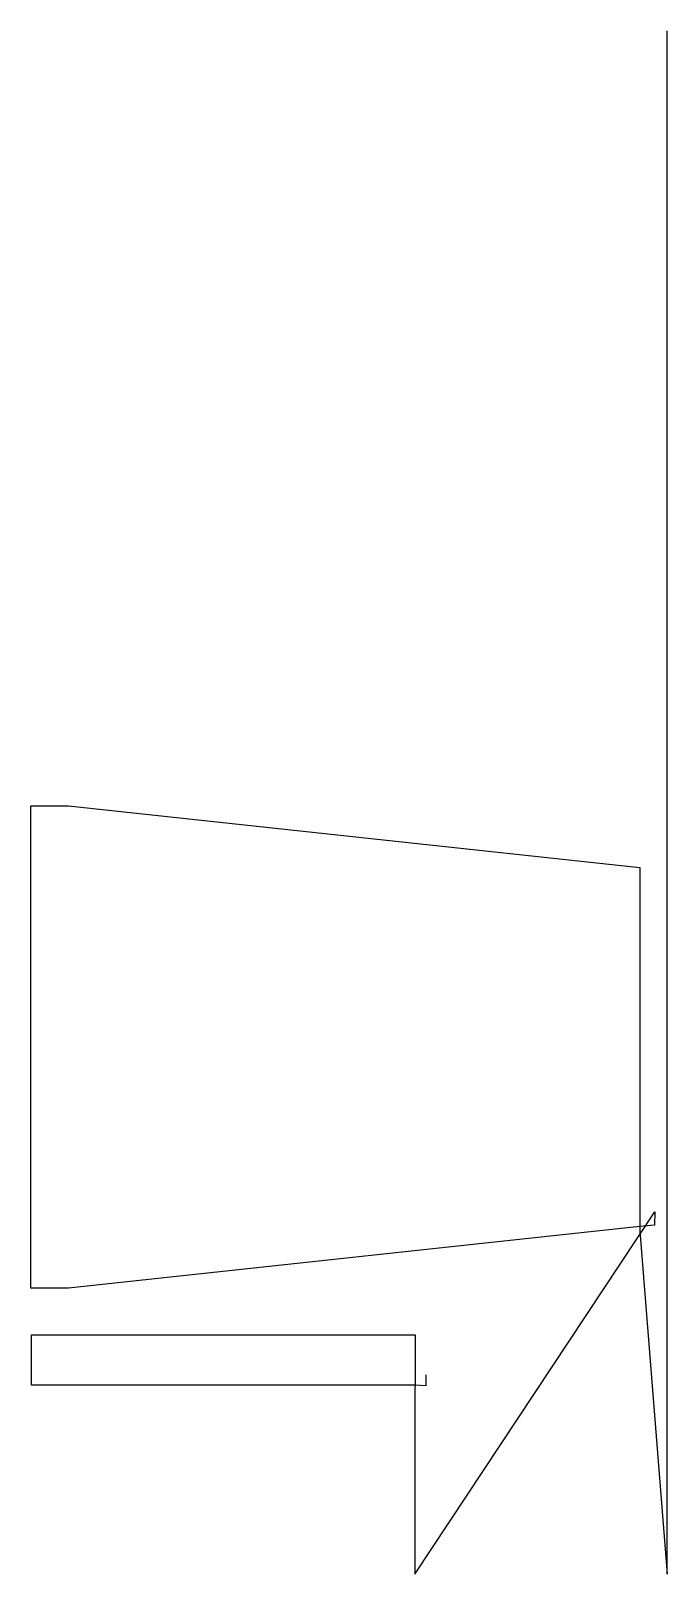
# Model space of a CAD drawing. Header units: metres. Extents: x 19 to 1050, y 0 to 2500.
import ezdxf

# ---------------------------------------------------------------- set-up
doc = ezdxf.new("R2010")
doc.units = ezdxf.units.M

msp = doc.modelspace()

# ---------------------------------------------------------------- linework, layer by layer
at = {"layer": 'TOOL_0'}
for p, q in [((1049.615, 2499), (1049.615, 2500)), ((1049.615, 1), (1049.615, 2499)), ((19, 463.208), (19, 1244.708)), ((19, 1244.708), (79.79, 1244.708)), ((79.79, 1244.708), (1005.5, 1144.631)), ((1005.5, 1144.631), (1005.5, 563.284)), ((640.866, 0.001), (1029.857, 586.858)), ((1029.857, 586.858), (1029.295, 565.415)), ((1005.5, 563.285), (79.79, 463.208)), ((1005.5, 563.284), (1005.386, 555.538)), ((1005.386, 555.538), (1049.615, 0)), ((1029.295, 565.415), (1005.5, 563.285)), ((79.79, 463.208), (19, 463.208)), ((20, 306.273), (20, 387.773)), ((20, 387.773), (641.5, 387.773)), ((641.5, 387.773), (641.5, 306.273)), ((641.5, 306.273), (20, 306.273)), ((641.5, 306.273), (640.866, 300.265)), ((640.866, 300.265), (640.866, 0.001)), ((659.012, 304.895), (641.5, 306.273)), ((658.694, 323.098), (659.012, 304.895)), ((1049.615, 0), (1049.615, 1)), ((1049.615, 1), (1049.615, 0)), ((1049.615, 0), (1049.615, 1)), ((1049.615, 0), (1049.615, 0))]:
    msp.add_line(p, q, dxfattribs=at)

doc.saveas('drawing.dxf')
